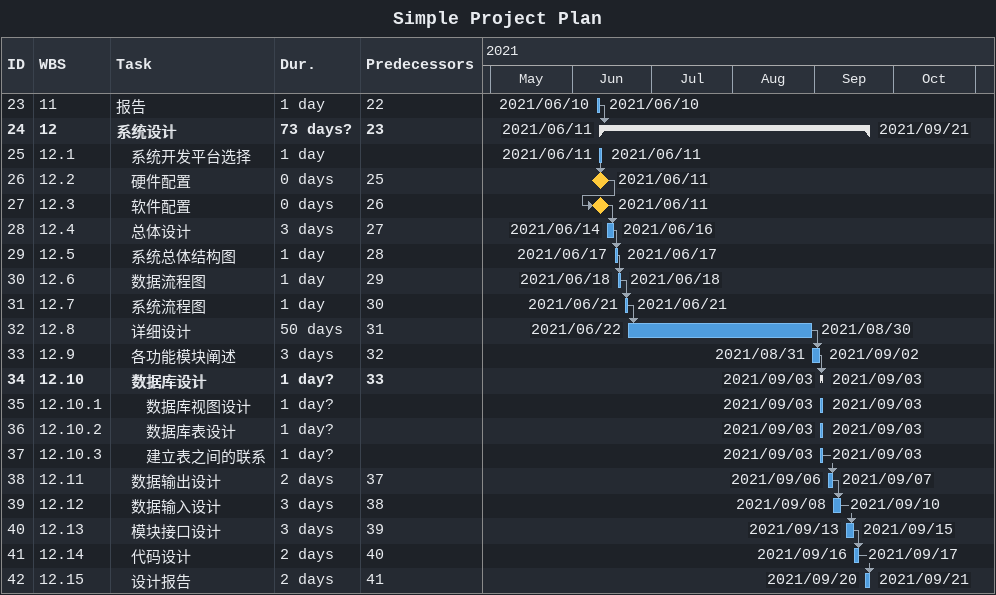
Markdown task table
Simple Project Plan

| ID | WBS | Task | Duration | Start | Finish | Predecessors |
|---|---|---|---|---|---|---|
| 23 | 11 | 报告 | 1d | 2021-06-10 | 2021-06-10 | 22 |
| 24 | 12 | **系统设计** | 73d? | 2021-06-11 | 2021-09-21 | 23 |
| 25 | 12.1 | 系统开发平台选择 | 1d | 2021-06-11 | 2021-06-11 |  |
| 26 | 12.2 | 硬件配置 | 0d | 2021-06-11 | 2021-06-11 | 25 |
| 27 | 12.3 | 软件配置 | 0d | 2021-06-11 | 2021-06-11 | 26 |
| 28 | 12.4 | 总体设计 | 3d | 2021-06-14 | 2021-06-16 | 27 |
| 29 | 12.5 | 系统总体结构图 | 1d | 2021-06-17 | 2021-06-17 | 28 |
| 30 | 12.6 | 数据流程图 | 1d | 2021-06-18 | 2021-06-18 | 29 |
| 31 | 12.7 | 系统流程图 | 1d | 2021-06-21 | 2021-06-21 | 30 |
| 32 | 12.8 | 详细设计 | 50d | 2021-06-22 | 2021-08-30 | 31 |
| 33 | 12.9 | 各功能模块阐述 | 3d | 2021-08-31 | 2021-09-02 | 32 |
| 34 | 12.10 | **数据库设计** | 1d? | 2021-09-03 | 2021-09-03 | 33 |
| 35 | 12.10.1 | 数据库视图设计 | 1d? | 2021-09-03 | 2021-09-03 |  |
| 36 | 12.10.2 | 数据库表设计 | 1d? | 2021-09-03 | 2021-09-03 |  |
| 37 | 12.10.3 | 建立表之间的联系 | 1d? | 2021-09-03 | 2021-09-03 |  |
| 38 | 12.11 | 数据输出设计 | 2d | 2021-09-06 | 2021-09-07 | 37 |
| 39 | 12.12 | 数据输入设计 | 3d | 2021-09-08 | 2021-09-10 | 38 |
| 40 | 12.13 | 模块接口设计 | 3d | 2021-09-13 | 2021-09-15 | 39 |
| 41 | 12.14 | 代码设计 | 2d | 2021-09-16 | 2021-09-17 | 40 |
| 42 | 12.15 | 设计报告 | 2d | 2021-09-20 | 2021-09-21 | 41 |
